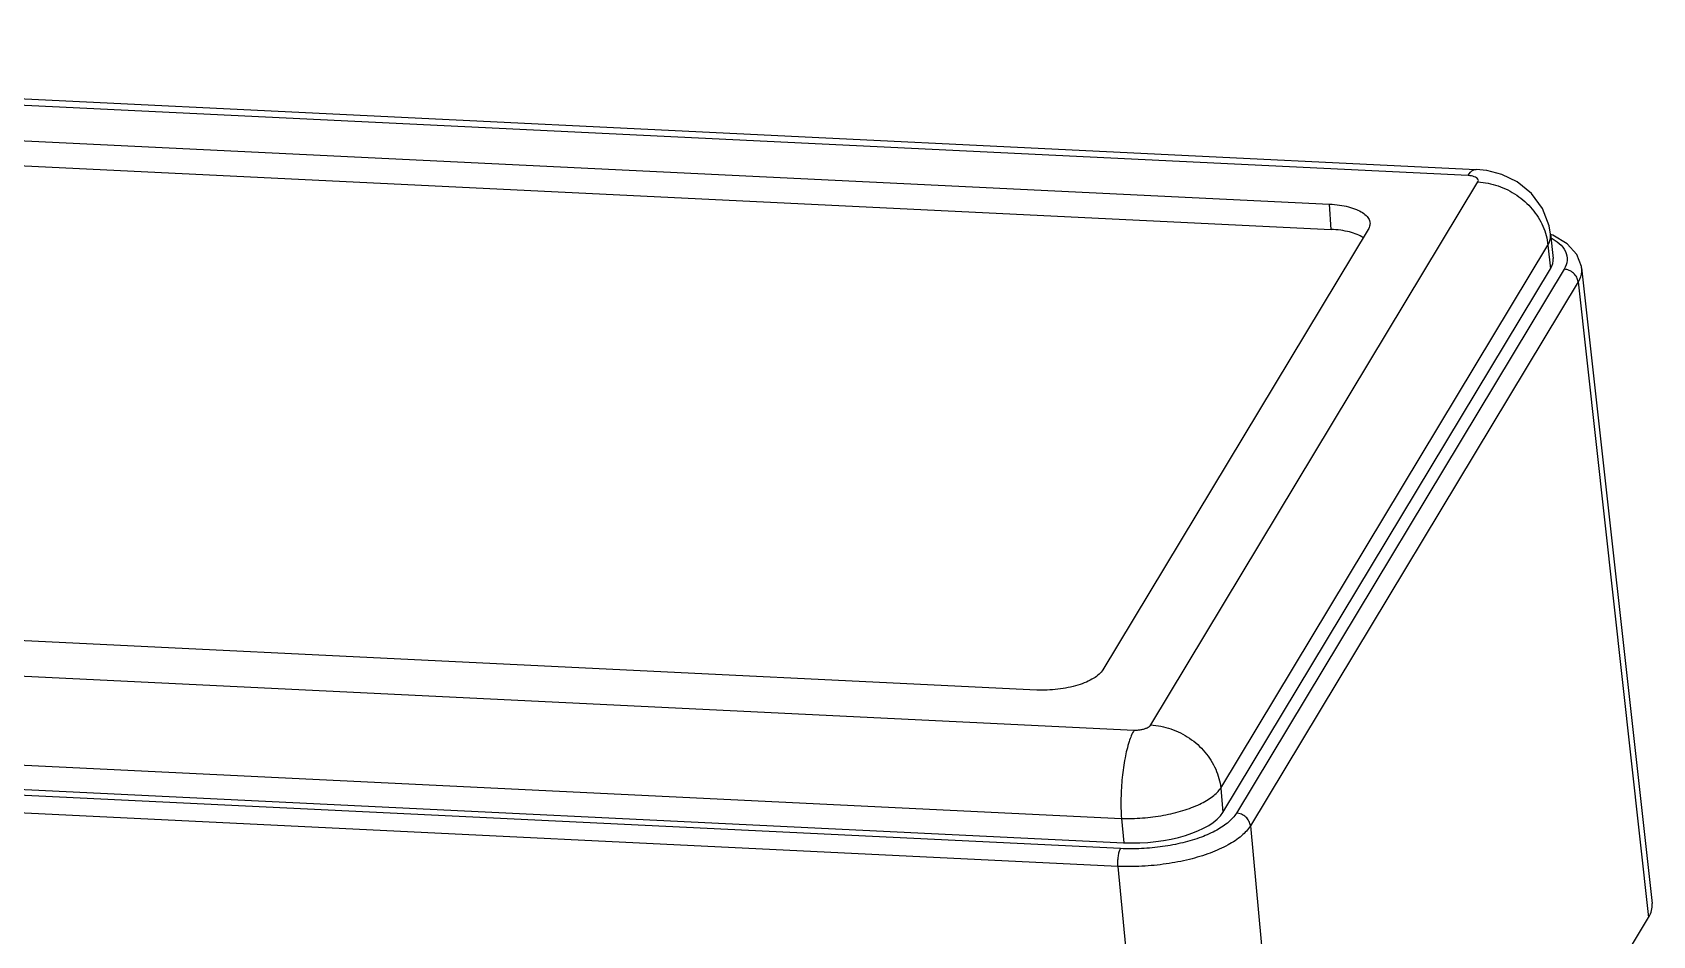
# Model space of a CAD drawing. Header units: millimetres. Extents: x 1833 to 2194, y -395 to -144.
# Drawn here: x 1965 to 2024.6, y -328.6 to -295.3 of the extents above; entities that cross this region are included whole.
import ezdxf

# ---------------------------------------------------------------- set-up
doc = ezdxf.new("R2010")
doc.units = ezdxf.units.MM
doc.layers.add('06___PRT_ALL_SURFS', color=7, linetype='Continuous')

msp = doc.modelspace()

# ---------------------------------------------------------------- linework, layer by layer
at = {"color": 7, "linetype": 'Continuous'}
for p, q in [((1917.554, -297.046), (2012.67, -301.667)), ((1917.609, -297.974), (2012.724, -302.595)), ((2012.724, -302.595), (2012.67, -301.667)), ((2014.094, -302.601), (2004.334, -318.81)), ((2020.884, -302.814), (2020.796, -302.783)), ((2020.704, -303.174), (2020.801, -304.047)), ((2008.75, -324.06), (2020.801, -304.047)), ((2021.3, -304.065), (2009.242, -324.089)), ((2021.815, -304.53), (2009.757, -324.554)), ((2021.815, -304.53), (2024.41, -327.929)), ((2021.941, -304.016), (2024.536, -327.418)), ((2021.941, -304.017), (2021.941, -304.019)), ((2001.897, -319.557), (1906.782, -314.936)), ((2004.98, -325.396), (1901.103, -320.35)), ((1901.246, -320.135), (2005.097, -325.18)), ((2004.886, -326.048), (1901.01, -321.001)), ((2008.666, -323.165), (2008.75, -324.06)), ((2005.013, -324.286), (2005.097, -325.18)), ((2009.757, -324.554), (2012.006, -348.528)), ((2004.886, -326.048), (2007.135, -350.022)), ((2012.006, -348.528), (2024.41, -327.929))]:
    msp.add_line(p, q, dxfattribs=at)
msp.add_lwpolyline([(2021.941, -304.019), (2021.934, -303.964), (2021.763, -303.518), (2021.41, -303.132), (2020.884, -302.814)], dxfattribs=at)
for centre, major_axis, ratio, start_param, end_param in [((2017.904, -303.907), (2.993, 0.224), 0.4174, -0.287665, 0.014678), ((2005.854, -323.918), (2.992, 0.222), 0.417712, -1.857643, -0.287532), ((2020.547, -327.742), (3.991, 0.298), 0.4174, -0.287665, 0.014821)]:
    msp.add_ellipse(centre, major_axis=major_axis, ratio=ratio, start_param=start_param, end_param=end_param, dxfattribs=at)
for points, start_tangent, end_tangent in [([(2012.67, -301.667), (2013.037, -301.701), (2013.37, -301.767), (2013.657, -301.861), (2013.886, -301.98), (2014.05, -302.119), (2014.141, -302.273), (2014.159, -302.379)], (0.998822, -0.048523), (0.020178, -0.999796)), ([(2013.909, -302.9), (2013.685, -302.784), (2013.406, -302.692), (2013.081, -302.629), (2012.724, -302.595)], (-0.836336, 0.548217), (-0.998822, 0.048523)), ([(2014.159, -302.379), (2014.155, -302.436), (2014.094, -302.601)], (0.020178, -0.999796), (-0.515848, -0.85668)), ([(2020.818, -302.904), (2021.116, -303.112), (2021.35, -303.411), (2021.412, -303.735), (2021.3, -304.065)], (0.872954, -0.487802), (-0.515532, -0.85687)), ([(2021.815, -304.53), (2021.762, -304.358), (2021.646, -304.21), (2021.484, -304.107), (2021.3, -304.065)], (-0.101706, 0.994814), (-0.998822, 0.048523)), ([(2021.94, -304.019), (2021.943, -304.148), (2021.815, -304.53)], (0.113593, -0.993527), (-0.512577, -0.858641)), ([(2004.334, -318.81), (2004.198, -318.972), (2003.993, -319.124), (2003.727, -319.261), (2003.411, -319.377), (2003.055, -319.467), (2002.675, -319.529), (2002.284, -319.559), (2001.897, -319.557)], (-0.515848, -0.85668), (-0.998822, 0.048523)), ([(2009.242, -324.089), (2008.962, -324.411), (2008.525, -324.711), (2007.954, -324.971), (2007.278, -325.178), (2006.531, -325.322), (2005.751, -325.396), (2004.98, -325.396)], (-0.51613, -0.85651), (-0.998827, 0.048428)), ([(2009.757, -324.554), (2009.704, -324.382), (2009.588, -324.234), (2009.426, -324.132), (2009.242, -324.089)], (-0.101706, 0.994814), (-0.998822, 0.048523)), ([(2009.757, -324.554), (2009.435, -324.921), (2008.936, -325.261), (2008.284, -325.557), (2007.513, -325.793), (2006.661, -325.958), (2005.77, -326.045), (2004.886, -326.048)], (-0.519126, -0.854698), (-0.998969, 0.045387)), ([(2004.886, -326.048), (2004.884, -325.86), (2004.901, -325.671), (2004.935, -325.509), (2004.98, -325.396)], (-0.066219, 0.997805), (0.515848, 0.85668))]:
    msp.add_spline(points, degree=3, dxfattribs=dict(at, start_tangent=start_tangent, end_tangent=end_tangent))
at = {"layer": '06___PRT_ALL_SURFS', "color": 7, "linetype": 'Continuous'}
for p, q in [((2017.772, -300.617), (1913.971, -295.574)), ((1914.261, -295.342), (2018.063, -300.385)), ((2006.09, -320.842), (2018.128, -300.85)), ((2020.797, -302.776), (2020.896, -303.664)), ((2020.797, -302.778), (2020.797, -302.777)), ((2008.666, -323.165), (2020.704, -303.174)), ((1901.68, -315.986), (2005.481, -321.029)), ((1901.212, -319.243), (2005.013, -324.286))]:
    msp.add_line(p, q, dxfattribs=at)
msp.add_lwpolyline([(2020.797, -302.778), (2020.744, -302.466), (2020.5, -301.827), (2020.097, -301.271), (2019.575, -300.843), (2019.012, -300.57), (2018.461, -300.428), (2018.063, -300.385)], dxfattribs=at)
for points, start_tangent, end_tangent in [([(2017.772, -300.617), (2017.973, -300.405), (2018.061, -300.395)], (0.515848, 0.85668), (0.99701, -0.077267)), ([(2018.128, -300.85), (2018.144, -300.795), (2018.127, -300.742), (2018.076, -300.695), (2017.996, -300.657), (2017.892, -300.63), (2017.772, -300.617)], (0.51556, 0.856854), (-0.998817, 0.048632)), ([(2018.128, -300.85), (2018.87, -300.993), (2019.557, -301.337), (2020.125, -301.849), (2020.52, -302.481), (2020.704, -303.174)], (0.998822, -0.048523), (0.101706, -0.994815)), ([(2020.704, -303.174), (2020.801, -302.829), (2020.797, -302.778)], (0.49542, 0.868654), (-0.118279, 0.99298)), ([(2005.481, -321.029), (2005.297, -321.456), (2005.146, -322.056), (2005.043, -322.774), (2004.997, -323.542), (2005.013, -324.286)], (-0.515848, -0.85668), (0.066219, -0.997805)), ([(2005.481, -321.029), (2005.61, -321.028), (2005.739, -321.013), (2005.859, -320.984), (2005.962, -320.944), (2006.041, -320.896), (2006.09, -320.842)], (0.998826, -0.048436), (0.516209, 0.856463)), ([(2006.09, -320.842), (2006.832, -320.985), (2007.519, -321.329), (2008.087, -321.841), (2008.482, -322.473), (2008.666, -323.165)], (0.998822, -0.048523), (0.101706, -0.994814)), ([(2005.013, -324.286), (2005.787, -324.265), (2006.56, -324.165), (2007.279, -323.991), (2007.897, -323.755), (2008.37, -323.473), (2008.666, -323.165)], (0.999611, -0.02788), (0.537306, 0.843387))]:
    msp.add_spline(points, degree=3, dxfattribs=dict(at, start_tangent=start_tangent, end_tangent=end_tangent))

doc.saveas('drawing.dxf')
